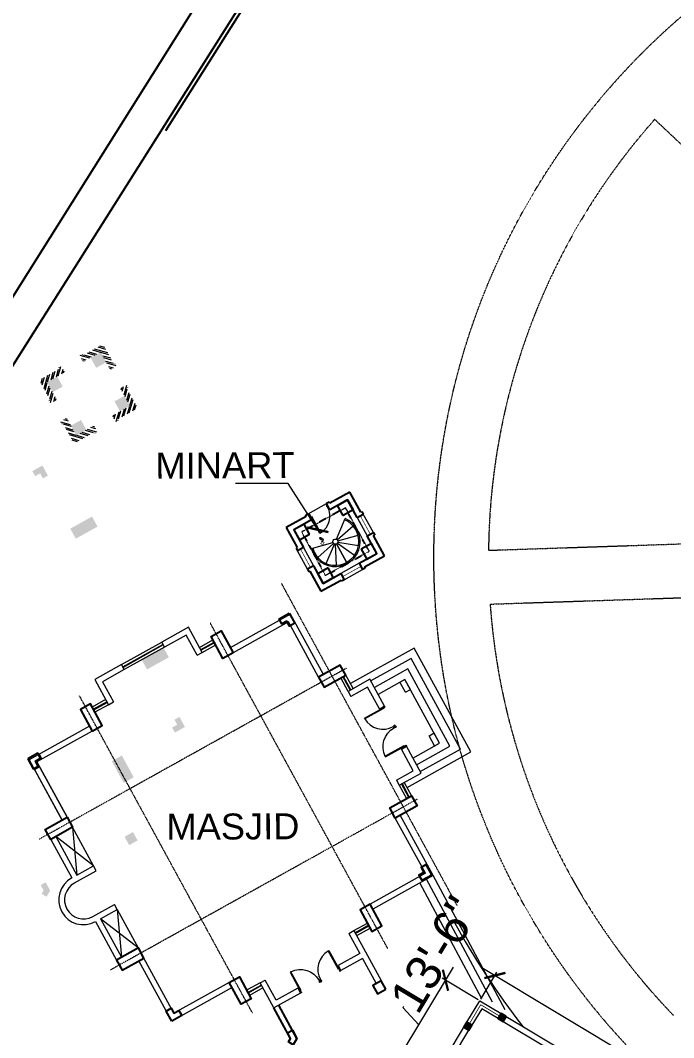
# Model space of a CAD drawing. Header units: inches. Extents: x -110725 to 51121, y 8404 to 44825.
# Drawn here: x 38081 to 39099, y 22609 to 24195 of the extents above; entities that cross this region are included whole.
import ezdxf

# ---------------------------------------------------------------- set-up
doc = ezdxf.new("R2010")
doc.units = ezdxf.units.IN
doc.header["$LTSCALE"] = 0.1
doc.header["$MEASUREMENT"] = 0
doc.linetypes.add('CENTER', pattern=[2, 1.25, -0.25, 0.25, -0.25])
doc.linetypes.add('DASHED', pattern=[0.75, 0.5, -0.25])
doc.layers.get('0').update_dxf_attribs({"color": 1, "lineweight": 0})
doc.layers.get('Defpoints').update_dxf_attribs({"lineweight": 0})
for name, color, linetype in [('boundary', 6, 'Continuous'), ('building', 6, 'Continuous'), ('COL', 6, 'Continuous'), ('COLUMN-1', 40, 'Continuous'), ('GF', 1, 'Continuous'), ('road', 8, 'Continuous')]:
    doc.layers.add(name, color=color, linetype=linetype)
for name, color, linetype, lineweight in [('dim', 252, 'Continuous', 0), ('DOOR', 32, 'Continuous', 0), ('doors', 2, 'Continuous', 18), ('GRID', 8, 'CENTER', 0), ('h', 8, 'Continuous', 0), ('HATCH', 5, 'Continuous', 5), ('stair', 5, 'Continuous', 0), ('TEXT', 3, 'Continuous', 0), ('WALL', 7, 'Continuous', 0), ('WINDOW', 5, 'Continuous', 18), ('WINDOWS', 170, 'Continuous', 5)]:
    doc.layers.add(name, color=color, linetype=linetype, lineweight=lineweight)
doc.styles.add('as', font='arial.ttf')
doc.styles.add('EHSAN', font='arial.ttf', dxfattribs={"height": 54})
doc.styles.add('ROMAND', font='romand.shx')
doc.dimstyles.new('DIM1', dxfattribs={"dimtxt": 54, "dimasz": 6, "dimexe": 6, "dimexo": 3, "dimgap": 1, "dimtad": 0, "dimzin": 0, "dimdsep": 46, "dimlunit": 4, "dimtxsty": 'EHSAN', "dimblk": 'ARCHTICK', "dimcen": 3, "dimdle": 6, "dimclrd": 4, "dimclre": 4, "dimclrt": 6, "dimadec": 0, "dimazin": 0, "dimtfac": 1, "dimtofl": 0, "dimtmove": 1, "dimatfit": 3, "dimldrblk": 'ARCHTICK', "dimfxl": 4, "dimtolj": 1, "dimtzin": 3, "dimlwd": -1, "dimlwe": -1, "dimarcsym": 0})

# ---------------------------------------------------------------- blocks, each defined once
blk = doc.blocks.new('_ArchTick')
at = {"color": 0, "linetype": 'ByBlock', "const_width": 0.15}
blk.add_lwpolyline([(-0.5, -0.5), (0.5, 0.5)], dxfattribs=at)
blk = doc.blocks.new('*D22')
at = {"layer": 'Defpoints', "color": 0, "transparency": 16777216}
for p in [(-44089.9, 4559), (-43166.3, 4059.5), (-43190, 4020)]:
    blk.add_point(p, dxfattribs=at)
at = {"layer": 'dim', "color": 4, "transparency": 16777216}
for p, q in [((-44088.3, 4561.5), (-44063.1, 4603.7)), ((-44086.8, 4610.8), (-43704.7, 4382)), ((-43145.7, 4047.2), (-43527.8, 4276)), ((-43188.4, 4022.5), (-43163.2, 4064.6))]:
    blk.add_line(p, q, dxfattribs=at)
at = {"layer": 'dim', "color": 4, "transparency": 16777216, "xscale": 24, "yscale": 24, "zscale": 24}
for p, rotation in [((-44066.2, 4598.5), 149.079999999965), ((-43166.3, 4059.5), 329.079999999965)]:
    blk.add_blockref('_ArchTick', p, dxfattribs=dict(at, rotation=rotation))
at = {"layer": 'dim', "color": 6, "transparency": 16777216, "insert": (-43616.2, 4329), "char_height": 54, "attachment_point": 5, "rotation": 329.08, "style": 'EHSAN'}
blk.add_mtext('\\A1;87\'-5"', dxfattribs=at)
blk = doc.blocks.new('*D23')
at = {"layer": 'Defpoints', "color": 0, "transparency": 16777216}
for p in [(-44143.3, 4591), (-44089.9, 4559), (-44173.1, 4420)]:
    blk.add_point(p, dxfattribs=at)
at = {"layer": 'dim', "color": 4, "transparency": 16777216}
for p, q in [((-44238.9, 4431.4), (-44131, 4611.6)), ((-44092.5, 4560.5), (-44148.5, 4594.1)), ((-44209.6, 4548.5), (-44208.5, 4550.2)), ((-44184.9, 4521.5), (-44209.6, 4548.5)), ((-44175.7, 4421.5), (-44231.7, 4455.1))]:
    blk.add_line(p, q, dxfattribs=at)
at = {"layer": 'dim', "color": 4, "transparency": 16777216, "xscale": 24, "yscale": 24, "zscale": 24}
for p, rotation in [((-44143.3, 4591), 59.07999999997095), ((-44226.6, 4452), 239.079999999971)]:
    blk.add_blockref('_ArchTick', p, dxfattribs=dict(at, rotation=rotation))
at = {"layer": 'dim', "color": 6, "transparency": 16777216, "insert": (-44160, 4631.3), "char_height": 54, "attachment_point": 5, "rotation": 59.08, "style": 'EHSAN'}
blk.add_mtext('\\A1;13\'-6"', dxfattribs=at)
blk = doc.blocks.new('D1')
for p, q in [((-3, 40.9), (-1.5, 40.9)), ((-3, 1.9), (-3, 40.9)), ((-1.5, 40.9), (-1.5, 1.9)), ((-40.5, 1.9), (-42, 1.9)), ((-42, 1.9), (-42, -1.9)), ((-40.5, 0.4), (-40.5, 1.9)), ((-39.8, 0.4), (-40.5, 0.4)), ((-39.8, -1.9), (-39.8, 0.4)), ((-1.5, 1.9), (-3, 1.9)), ((-2.2, 0.4), (-2.2, -1.9)), ((-1.5, 0.4), (-2.2, 0.4)), ((0, 1.9), (-1.5, 1.9)), ((-1.5, 1.9), (-1.5, 0.4)), ((0, -1.9), (0, 1.9)), ((-42, -1.9), (-39.8, -1.9)), ((-2.2, -1.9), (0, -1.9))]:
    blk.add_line(p, q)
blk.add_arc((-1.5, 1.9), 39, 91.8498, 180)
blk = doc.blocks.new('Ar')
at = {"const_width": 1.5}
blk.add_lwpolyline([(-4.5, 0), (-4.5, 3), (-1.5, 3), (-1.5, 6), (4.5, 0), (-1.5, -6), (-1.5, -2.25), (-4.5, -2.25)], close=True, dxfattribs=at)
blk = doc.blocks.new('D2')
for p, q in [((-3, 34.9), (-1.5, 34.9)), ((-3, 1.9), (-3, 34.9)), ((-1.5, 34.9), (-1.5, 1.9)), ((-34.5, 1.9), (-36, 1.9)), ((-36, 1.9), (-36, -1.9)), ((-34.5, 0.4), (-34.5, 1.9)), ((-33.8, 0.4), (-34.5, 0.4)), ((-33.8, -1.9), (-33.8, 0.4)), ((-1.5, 1.9), (-3, 1.9)), ((-2.2, 0.4), (-2.2, -1.9)), ((-1.5, 0.4), (-2.2, 0.4)), ((0, 1.9), (-1.5, 1.9)), ((-1.5, 1.9), (-1.5, 0.4)), ((0, -1.9), (0, 1.9)), ((-36, -1.9), (-33.8, -1.9)), ((-2.2, -1.9), (0, -1.9))]:
    blk.add_line(p, q)
blk.add_arc((-1.5, 1.9), 33, 92.6053, 180)
blk = doc.blocks.new('OPI')
at = {"layer": 'h'}
for points in [[(-44048.701, 4534.309), (-44056.422, 4538.934), (-44061.046, 4531.213), (-44053.325, 4526.588)], [(-44102.198, 4520.892), (-44109.919, 4525.516), (-44114.543, 4517.795), (-44106.823, 4513.171)]]:
    blk.add_hatch(color=256, dxfattribs=at).paths.add_polyline_path(points)
at = {"layer": 'COLUMN-1'}
for points in [[(-44048.701, 4534.309), (-44056.422, 4538.934), (-44061.046, 4531.213), (-44053.325, 4526.588)], [(-44102.198, 4520.892), (-44109.919, 4525.516), (-44114.543, 4517.795), (-44106.823, 4513.171)]]:
    blk.add_lwpolyline(points, close=True, dxfattribs=at)
at = {"layer": 'WALL'}
for p, q in [((-44061.046, 4531.213), (-44056.422, 4538.934)), ((-44056.422, 4538.934), (-43947.899, 4473.933)), ((-44109.919, 4525.516), (-44102.198, 4520.892)), ((-44061.046, 4531.213), (-43979.547, 4482.398))]:
    blk.add_line(p, q, dxfattribs=at)
at = {"layer": 'WALL', "linetype": 'Continuous'}
for p, q in [((-44173.121, 4419.996), (-44109.919, 4525.516)), ((-44160.776, 4423.093), (-44102.198, 4520.892))]:
    blk.add_line(p, q, dxfattribs=at)
at = {"layer": 'WINDOW', "linetype": 'Continuous'}
for p, q in [((-44109.919, 4525.516), (-44089.879, 4558.974)), ((-44089.879, 4558.974), (-44056.422, 4538.934)), ((-44086.783, 4546.628), (-44102.198, 4520.892)), ((-44061.046, 4531.213), (-44086.783, 4546.628))]:
    blk.add_line(p, q, dxfattribs=at)
at = {"layer": 'WINDOW', "linetype": 'Continuous', "const_width": 1.25}
blk.add_lwpolyline([(-44106.058, 4523.204), (-44088.331, 4552.801), (-44058.734, 4535.073)], dxfattribs=at)
at = {"layer": 'dim'}
for p1, p2, distance, picture, middle in [((-44173.121, 4419.996), (-44089.879, 4558.974), 62.284, '*D23', (-44208.031, 4551.065)), ((-44089.879, 4558.974), (-43189.957, 4019.955), 46.083, '*D22', (-43616.239, 4328.998))]:
    dim = blk.add_aligned_dim(p1=p1, p2=p2, distance=distance, dimstyle='DIM1', override={"dimtxt": 36, "dimasz": 24, "dimdle": 24}, dxfattribs=at)
    dim.commit()
    dim.dimension.update_dxf_attribs({"geometry": picture, "text_midpoint": middle})

msp = doc.modelspace()

# ---------------------------------------------------------------- hatches: boundary and pattern name
at = {"layer": 'HATCH', "extrusion": (0.122617, -0.073411, 0.989735)}
h = msp.add_hatch(dxfattribs=at)
h.set_pattern_fill('ANSI32', color=256, scale=18, angle=59.76343875, style=0)
h.set_pattern_definition([(104.7634387, (-24702.242, -262206.718), (-6.52715682, -1.72009414), []), (104.7634387, (-24700.64, -262203.969), (-6.52715682, -1.72009414), [])])
h.paths.add_polyline_path([(39921.83027, -20809.99595), (39922.83742, -20808.26805), (39918.94963, -20806.00198), (39913.41034, -20815.50547), (39940.62488, -20831.36796), (39924.76238, -20858.5825), (39934.26587, -20864.12179), (39936.53194, -20860.234), (39934.80404, -20859.22685), (39952.93261, -20828.12452)])
for points in [[(39916.00943, -20837.85485), (39925.07372, -20822.30368), (39940.62488, -20831.36796), (39931.5606, -20846.91913)], [(39864.17221, -20807.64056), (39873.2365, -20792.0894), (39857.68533, -20783.02511), (39848.62105, -20798.57628)], [(39885.79515, -20889.69206), (39876.73087, -20905.24323), (39892.28203, -20914.30751), (39901.34632, -20898.75635)], [(39833.95793, -20859.47778), (39824.89365, -20875.02895), (39809.34248, -20865.96466), (39818.40677, -20850.4135)]]:
    msp.add_hatch(color=256, dxfattribs=at).paths.add_polyline_path(points)
h = msp.add_hatch(dxfattribs=at)
h.set_pattern_fill('ANSI32', color=256, scale=18, angle=59.76343875, style=0)
h.set_pattern_definition([(14.7634387, (-138310.8856, -195987.82), (1.72009414, -6.52715682), []), (14.7634387, (-138309.283, -195985.071), (1.72009414, -6.52715682), [])])
h.paths.add_polyline_path([(39885.54422, -20788.84596), (39886.55136, -20787.11805), (39890.43916, -20789.38412), (39884.89987, -20798.88761), (39857.68533, -20783.02511), (39841.82283, -20810.23965), (39832.31934, -20804.70037), (39834.58541, -20800.81258), (39836.31332, -20801.81972), (39854.44189, -20770.71739)])
h = msp.add_hatch(dxfattribs=at)
h.set_pattern_fill('ANSI32', color=256, scale=18, angle=59.76343875, style=0)
h.set_pattern_definition([(194.7634387, (218060.853, 154290.4875), (-1.72009414, 6.52715682), []), (194.7634387, (218059.2506, 154287.7385), (-1.72009414, 6.52715682), [])])
h.paths.add_polyline_path([(39864.42314, -20908.48667), (39863.416, -20910.21458), (39859.52821, -20907.94851), (39865.06749, -20898.44502), (39892.28203, -20914.30751), (39908.14453, -20887.09297), (39917.64802, -20892.63226), (39915.38195, -20896.52005), (39913.65404, -20895.51291), (39895.52547, -20926.61524)])
h = msp.add_hatch(dxfattribs=at)
h.set_pattern_fill('ANSI32', color=256, scale=18, angle=59.76343875, style=0)
h.set_pattern_definition([(284.7634387, (104452.2096, 220509.3854), (6.52715682, 1.72009414), []), (284.7634387, (104450.607, 220506.636), (6.52715682, 1.72009414), [])])
h.paths.add_polyline_path([(39828.13709, -20887.33667), (39827.12995, -20889.06458), (39831.01774, -20891.33065), (39836.55702, -20881.82716), (39809.34248, -20865.96466), (39825.20498, -20838.75012), (39815.70149, -20833.21084), (39813.43542, -20837.09863), (39815.16333, -20838.10577), (39797.03476, -20869.2081)])
at = {"layer": 'HATCH', "ltscale": 3, "extrusion": (0.122617, -0.073411, 0.989735)}
h = msp.add_hatch(color=256, dxfattribs=at)
h.dxf.hatch_style = 1
h.paths.add_polyline_path([(39742.17611, -20844.17755), (39733.11184, -20859.72868), (39725.33629, -20855.19656), (39729.86843, -20847.42097), (39722.09285, -20842.88883), (39726.62498, -20835.11328)])
h = msp.add_hatch(color=256, dxfattribs=at)
h.dxf.hatch_style = 1
h.paths.add_polyline_path([(39628.78626, -20788.50336), (39644.33737, -20797.56761), (39663.97657, -20763.87355), (39648.42547, -20754.8093)])
h = msp.add_hatch(color=256, dxfattribs=at)
h.dxf.hatch_style = 1
h.paths.add_polyline_path([(39704.64488, -20968.14235), (39713.70913, -20952.59125), (39680.01507, -20932.95204), (39670.95082, -20948.50314)])
h = msp.add_hatch(color=256, dxfattribs=at)
h.dxf.hatch_style = 1
h.paths.add_polyline_path([(39426.62192, -20670.66814), (39442.17302, -20679.73238), (39461.81223, -20646.03833), (39446.26112, -20636.97408)])
h = msp.add_hatch(color=256, dxfattribs=at)
h.dxf.hatch_style = 1
h.paths.add_polyline_path([(39337.84742, -20608.5071), (39328.78316, -20624.05823), (39336.55871, -20628.59035), (39341.09085, -20620.81477), (39348.86643, -20625.34691), (39353.39856, -20617.57136)])
h = msp.add_hatch(color=256, dxfattribs=at)
h.dxf.hatch_style = 1
h.paths.add_polyline_path([(39586.80965, -21170.30669), (39595.8739, -21154.75559), (39562.17985, -21135.11638), (39553.1156, -21150.66749)])
h = msp.add_hatch(color=256, dxfattribs=at)
h.dxf.hatch_style = 1
h.paths.add_polyline_path([(39282.17324, -20721.89694), (39291.23749, -20706.34584), (39257.54343, -20686.70664), (39248.47918, -20702.25774)])
h = msp.add_hatch(color=256, dxfattribs=at)
h.dxf.hatch_style = 1
h.paths.add_polyline_path([(39506.50515, -21248.5071), (39515.56942, -21232.95597), (39507.79387, -21228.42384), (39503.26173, -21236.19943), (39495.48614, -21231.66729), (39490.95402, -21239.44284)])
h = msp.add_hatch(color=256, dxfattribs=at)
h.dxf.hatch_style = 1
h.paths.add_polyline_path([(39402.18006, -21177.28094), (39417.73116, -21186.34519), (39398.09196, -21220.03925), (39382.54086, -21210.975)])
h = msp.add_hatch(color=256, dxfattribs=at)
h.dxf.hatch_style = 1
h.paths.add_polyline_path([(39164.33801, -20924.06129), (39173.40226, -20908.51018), (39139.7082, -20888.87098), (39130.64396, -20904.42208)])
h = msp.add_hatch(color=256, dxfattribs=at)
h.dxf.hatch_style = 1
h.paths.add_polyline_path([(39200.01572, -21059.44572), (39215.56682, -21068.50997), (39195.92762, -21102.20402), (39180.37651, -21093.13978)])
h = msp.add_hatch(color=256, dxfattribs=at)
h.dxf.hatch_style = 1
h.paths.add_polyline_path([(39316.64847, -21276.36407), (39324.20204, -21263.40476), (39311.24274, -21255.85119), (39303.68917, -21268.8105)])
h = msp.add_hatch(color=256, dxfattribs=at)
h.dxf.hatch_style = 1
h.paths.add_polyline_path([(39102.17697, -21012.83578), (39111.24124, -20997.28465), (39119.01679, -21001.81677), (39114.48465, -21009.59236), (39122.26023, -21014.1245), (39117.72811, -21021.90005)])
h = msp.add_hatch(color=256, dxfattribs=at)
h.dxf.hatch_style = 1
h.paths.add_polyline_path([(39168.36465, -21198.84964), (39168.37903, -21189.84965), (39174.37901, -21189.85923), (39179.32353, -21181.37604), (39187.09913, -21185.90819), (39179.54556, -21198.86587)])

# ---------------------------------------------------------------- linework, layer by layer
at = {"extrusion": (0.122617, -0.073411, 0.989735), "elevation": 3157.22221}
msp.add_lwpolyline([(39647.47416, -21125.8017), (39688.94377, -21149.97302), (39746.3509, -21051.48231), (39704.88129, -21027.31098)], dxfattribs=at)
at = {"layer": 'boundary', "extrusion": (-2.86999e-05, 1.83558e-05, 1), "elevation": 0.43001}
msp.add_lwpolyline([(38603.56261, 24258.37933), (38425.02593, 24209.53485), (38307.21697, 24023.06768)], dxfattribs=at)
at = {"layer": 'boundary', "linetype": 'CENTER', "elevation": -26.09038}
msp.add_lwpolyline([(43928.61977, 20478.20914), (42639.62261, 20479.40266), (42645.33967, 20285.19908), (41625.12841, 20285.46756), (41501.59502, 20409.49329), (41184.75623, 20408.8178), (41184.75623, 20408.8178), (41059.15298, 20284.255), (39598.08215, 20298.8718), (39568.21321, 20406.68863), (39252.264, 20404.02947), (39252.264, 20404.02947), (39125.89417, 20283.33), (36318.88594, 20306.54046), (36260.67884, 20691.55207), (36256.32114, 20787.09078), (38421.12416, 24214.83069)], dxfattribs=at)
at = {"layer": 'building', "linetype": 'Continuous', "elevation": 1.07221}
msp.add_lwpolyline([(36256.32114, 20787.09078), (38421.12416, 24214.83069), (38608.38637, 24266.09692), (38729.46594, 24450.76329), (38692.71091, 24650.22286), (39710.56934, 26306.46684), (40018.84892, 26390.86365), (42986.98218, 24608.79412), (43023.17783, 24483.42297), (42986.87764, 24420.82334), (43301.37527, 24234.54273), (43531.66734, 24283.46768), (46076.03119, 22826.982)], dxfattribs=at)
at = {"layer": 'COL', "extrusion": (0.122617, -0.073411, 0.989735), "elevation": 3138.86221}
for points in [[(39916.00943, -20837.85485), (39925.07372, -20822.30368), (39940.62488, -20831.36796), (39931.5606, -20846.91913)], [(39864.17221, -20807.64056), (39873.2365, -20792.0894), (39857.68533, -20783.02511), (39848.62105, -20798.57628)], [(39885.79515, -20889.69206), (39876.73087, -20905.24323), (39892.28203, -20914.30751), (39901.34632, -20898.75635)], [(39833.95793, -20859.47778), (39824.89365, -20875.02895), (39809.34248, -20865.96466), (39818.40677, -20850.4135)]]:
    msp.add_lwpolyline(points, close=True, dxfattribs=at)
at = {"layer": 'COL', "ltscale": 3, "extrusion": (0.122617, -0.073411, 0.989735)}
for points, elevation in [([(39742.17611, -20844.17755), (39733.11184, -20859.72868), (39725.33629, -20855.19656), (39729.86843, -20847.42097), (39722.09285, -20842.88883), (39726.62498, -20835.11328)], 3138.86221), ([(39644.33737, -20797.56761), (39628.78626, -20788.50336), (39648.42547, -20754.8093), (39663.97657, -20763.87355)], 3157.22221), ([(39680.01507, -20932.95204), (39670.95082, -20948.50314), (39704.64488, -20968.14235), (39713.70913, -20952.59125)], 3157.22221), ([(39426.62192, -20670.66814), (39442.17302, -20679.73238), (39461.81223, -20646.03833), (39446.26112, -20636.97408)], 3157.22221), ([(39337.84742, -20608.5071), (39328.78316, -20624.05823), (39336.55871, -20628.59035), (39341.09085, -20620.81477), (39348.86643, -20625.34691), (39353.39856, -20617.57136)], 3138.86221), ([(39553.1156, -21150.66749), (39562.17985, -21135.11638), (39595.8739, -21154.75559), (39586.80965, -21170.30669)], 3157.22221), ([(39291.23749, -20706.34584), (39282.17324, -20721.89694), (39248.47918, -20702.25774), (39257.54343, -20686.70664)], 3157.22221), ([(39506.50566, -21248.50623), (39515.56993, -21232.9551), (39507.79438, -21228.42297), (39503.26223, -21236.19856), (39495.48665, -21231.66641), (39490.95453, -21239.44197)], 3138.86221), ([(39417.73116, -21186.34519), (39402.18006, -21177.28094), (39382.54086, -21210.975), (39398.09196, -21220.03925)], 3157.22221), ([(39164.33801, -20924.06129), (39173.40226, -20908.51018), (39139.7082, -20888.87098), (39130.64396, -20904.42208)], 3157.22221), ([(39200.01572, -21059.44572), (39215.56682, -21068.50997), (39195.92762, -21102.20402), (39180.37651, -21093.13978)], 3157.22221), ([(39316.64847, -21276.36407), (39324.20204, -21263.40476), (39311.24274, -21255.85119), (39303.68917, -21268.8105)], 3157.1711), ([(39102.17697, -21012.83578), (39111.24124, -20997.28465), (39119.01679, -21001.81677), (39114.48465, -21009.59236), (39122.26023, -21014.1245), (39117.72811, -21021.90005)], 3157.22221)]:
    msp.add_lwpolyline(points, close=True, dxfattribs=dict(at, elevation=elevation))
at = {"layer": 'COL', "ltscale": 3, "extrusion": (0.122617, -0.073411, 0.989735), "elevation": 3157.15504}
msp.add_lwpolyline([(39168.09949, -21196.27868), (39168.11386, -21187.27869), (39174.11384, -21187.28828), (39179.05836, -21178.80509), (39186.83396, -21183.33724), (39179.2804, -21196.29492), (39168.09949, -21196.27868)], dxfattribs=at)
at = {"layer": 'GF', "extrusion": (0.122617, -0.073411, 0.989735)}
for p, q in [((38594.48719, 23459.51193, 130.03635), (38563.11632, 23442.04321, 132.62716)), ((38611.58641, 23428.14539, 125.59143), (38594.48719, 23459.51193, 130.03635)), ((38562.16636, 23443.78579, 132.8741), (38558.245, 23441.60221, 133.19795)), ((38563.46976, 23432.01799, 131.83978), (38558.245, 23441.60221, 133.19795)), ((38563.11632, 23442.04321, 132.62716), (38562.16636, 23443.78579, 132.8741)), ((38590.91928, 23447.30311, 129.57282), (38563.46976, 23432.01799, 131.83978)), ((38605.88109, 23419.8574, 125.68352), (38590.91928, 23447.30311, 129.57282)), ((38526.51697, 23421.66304, 135.64977), (38495.1461, 23404.19432, 138.24057)), ((38529.48837, 23425.58921, 135.57285), (38525.56701, 23423.40562, 135.89671)), ((38526.51697, 23421.66304, 135.64977), (38525.56701, 23423.40562, 135.89671)), ((38534.71313, 23416.00499, 134.21468), (38529.48837, 23425.58921, 135.57285)), ((38605.88109, 23419.8574, 125.68352), (38615.46663, 23425.19506, 124.89188)), ((38611.58641, 23428.14539, 125.59143), (38613.32923, 23429.11588, 125.4475)), ((38613.32923, 23429.11588, 125.4475), (38615.46663, 23425.19506, 124.89188)), ((38534.71313, 23416.00499, 134.21468), (38507.26362, 23400.71987, 136.48164)), ((38495.1461, 23404.19432, 138.24057), (38512.24531, 23372.82779, 133.79565)), ((38507.26362, 23400.71987, 136.48164), (38522.22543, 23373.27415, 132.59233)), ((38621.55537, 23391.10474, 121.60901), (38631.14091, 23396.4424, 120.81737)), ((38636.51718, 23363.65902, 117.7197), (38621.55537, 23391.10474, 121.60901)), ((38631.14091, 23396.4424, 120.81737), (38633.27831, 23392.52158, 120.26176)), ((38631.53549, 23391.5511, 120.40569), (38633.27831, 23392.52158, 120.26176)), ((38648.6347, 23360.18456, 115.96077), (38631.53549, 23391.5511, 120.40569)), ((38512.24531, 23372.82779, 133.79565), (38510.50248, 23371.8573, 133.93958)), ((38510.50248, 23371.8573, 133.93958), (38512.63989, 23367.93648, 133.38397)), ((38522.22543, 23373.27415, 132.59233), (38512.63989, 23367.93648, 133.38397)), ((38609.06767, 23348.37389, 119.98665), (38636.51718, 23363.65902, 117.7197)), ((38617.26383, 23342.71585, 118.55157), (38648.6347, 23360.18456, 115.96077)), ((38537.89971, 23344.52149, 128.51782), (38528.31416, 23339.18383, 129.30945)), ((38537.89971, 23344.52149, 128.51782), (38552.86152, 23317.07577, 124.62851)), ((38609.06767, 23348.37389, 119.98665), (38614.29243, 23338.78967, 118.62848)), ((38617.26383, 23342.71585, 118.55157), (38618.21378, 23340.97326, 118.30463)), ((38528.31416, 23339.18383, 129.30945), (38530.45157, 23335.26301, 128.75384)), ((38532.19439, 23336.23349, 128.60991), (38530.45157, 23335.26301, 128.75384)), ((38532.19439, 23336.23349, 128.60991), (38549.29361, 23304.86696, 124.16498)), ((38552.86152, 23317.07577, 124.62851), (38580.31103, 23332.3609, 122.36156)), ((38580.31103, 23332.3609, 122.36156), (38585.53579, 23322.77668, 121.00339)), ((38618.21378, 23340.97326, 118.30463), (38614.29243, 23338.78967, 118.62848)), ((38549.29361, 23304.86696, 124.16498), (38580.66448, 23322.33568, 121.57418)), ((38580.66448, 23322.33568, 121.57418), (38581.61443, 23320.59309, 121.32724)), ((38585.53579, 23322.77668, 121.00339), (38581.61443, 23320.59309, 121.32724)), ((38501.67248, 22607.34976, 96.87878), (38475.78913, 22654.82977, 103.60713)), ((38511.97602, 22607.20276, 95.59139), (38483.63182, 22659.19694, 102.95943))]:
    msp.add_line(p, q, dxfattribs=at)
at = {"layer": 'GF', "linetype": 'DASHED', "extrusion": (0.122617, -0.073411, 0.989735)}
for p, q in [((38583.78345, 23422.88549, 128.64577), (38579.50864, 23430.72712, 129.757)), ((38591.62617, 23427.25267, 127.99806), (38583.78345, 23422.88549, 128.64577)), ((38523.65594, 23389.40378, 133.61148), (38531.49866, 23393.77096, 132.96377)), ((38531.49866, 23393.77096, 132.96377), (38527.22386, 23401.61259, 134.07501)), ((38620.12485, 23374.97511, 120.58986), (38612.28214, 23370.60793, 121.23756)), ((38612.28214, 23370.60793, 121.23756), (38616.55694, 23362.76629, 120.12633)), ((38552.15463, 23337.12622, 126.20327), (38559.99735, 23341.4934, 125.55557)), ((38559.99735, 23341.4934, 125.55557), (38564.27215, 23333.65176, 124.44434))]:
    msp.add_line(p, q, dxfattribs=at)
at = {"layer": 'GF', "linetype": 'DASHED', "extrusion": (0.122617, -0.073411, 0.989735), "elevation": 3138.86221}
for points in [[(39920.54157, -20830.07926), (39868.70435, -20799.86498)], [(39893.57073, -20894.22421), (39923.78501, -20842.38699)], [(39856.39663, -20803.10842), (39826.18235, -20854.94564)], [(39829.42579, -20867.25337), (39881.26301, -20897.46765)]]:
    msp.add_lwpolyline(points, dxfattribs=at)
at = {"layer": 'GRID', "extrusion": (0.122617, -0.073411, 0.989735)}
for p, q in [((38761.89328, 22814.51352, 80.00614), (38487.89087, 23317.13937, 151.23277)), ((38653.47114, 22747.7245, 88.48454), (38376.78614, 23255.27124, 160.40851)), ((38588.83961, 23184.58589, 128.89459), (38110.11424, 22918.00999, 168.43076)), ((38442.40954, 22647.29735, 107.18379), (38172.87629, 23141.72503, 177.24867)), ((38699.98405, 22980.70423, 100.00271), (38221.25868, 22714.12833, 139.53888))]:
    msp.add_line(p, q, dxfattribs=at)
at = {"layer": 'HATCH', "linetype": 'DASHED'}
for points, elevation in [([(39069.85694, 24040.89013), (39355.07364, 23772.0369)], 26.32865), ([(38810.71614, 23368.69727), (39202.77176, 23381.80245)], 27.51999), ([(38813.26154, 23284.74585), (39205.15661, 23297.84566)], 27.51999)]:
    msp.add_lwpolyline(points, dxfattribs=dict(at, elevation=elevation))
msp.add_circle((39840.11864, 23357.89444, 27.16259), 1114.64012, dxfattribs=at)
for start, end in [(138.43640235, 179.39874452), (184.07460554, 223.98508186)]:
    msp.add_arc((39840.11864, 23357.89444, 27.16259), 1029.45919, start, end, dxfattribs=at)
at = {"layer": 'road', "linetype": 'Continuous', "elevation": 3.21662}
msp.add_lwpolyline([(39796.35974, 26513.70008), (36182.16887, 20762.23016)], dxfattribs=at)
at = {"layer": 'stair', "extrusion": (0.122617, -0.073411, 0.989735)}
for p, q in [((38573.43102, 23385.87992, 127.18353), (38586.91141, 23418.17161, 127.90861)), ((38574.86589, 23384.85727, 126.92992), (38599.41368, 23406.86685, 125.52122)), ((38575.71143, 23383.30622, 126.71012), (38607.23493, 23392.51967, 123.48809)), ((38534.63535, 23371.30083, 130.90852), (38568.06937, 23381.07266, 127.49122)), ((38544.36712, 23357.51203, 128.68012), (38568.91491, 23379.52161, 127.27142)), ((38557.63969, 23348.05251, 126.33416), (38570.34978, 23378.49896, 127.0178)), ((38573.73479, 23345.35423, 124.14002), (38572.08979, 23378.20726, 126.7806)), ((38573.79031, 23378.70427, 126.60679), (38589.46459, 23349.95161, 122.53228)), ((38589.46459, 23349.95161, 122.53228), (38573.79031, 23378.70427, 126.60679)), ((38575.11453, 23379.89157, 126.5308), (38601.7136, 23360.93409, 121.82936)), ((38575.80017, 23381.53398, 126.56768), (38608.05576, 23376.12646, 122.17048)), ((38816.79068, 22664.00772, 42.57934), (38713.94186, 22855.59061, 88.99355)), ((38836.89041, 22651.86843, 37.36409), (38724.39882, 22861.41352, 88.12995)), ((38800.48425, 22669.08099, 46.08273), (38703.4849, 22849.7677, 89.85716))]:
    msp.add_line(p, q, dxfattribs=at)
at = {"layer": 'stair', "extrusion": (0.122617, -0.073411, 0.989735), "elevation": 3157.22221}
for points in [[(39603.42709, -21141.79695), (39701.91753, -21199.20392), (39795.5818, -21038.50855), (39697.09136, -20981.10157)], [(39635.38845, -21146.53658), (39697.59294, -21182.79362), (39779.1715, -21042.83313), (39716.96701, -21006.57609)], [(39641.4313, -21136.16914), (39693.26836, -21166.38332), (39762.7612, -21047.15772), (39710.92415, -21016.94354)]]:
    msp.add_lwpolyline(points, dxfattribs=at)
at = {"layer": 'stair', "extrusion": (0.122617, -0.073411, 0.989735)}
msp.add_circle((39874.98368, -20848.66631, 3138.86221), 4, dxfattribs=at)
for radius in [39, 37]:
    msp.add_arc((39874.98368, -20848.66631, 3138.86221), radius, 136.90629589, 8.33486732, dxfattribs=at)
at = {"layer": 'TEXT'}
msp.add_arc((39843.65156, 23384.32603, 27.16259), 1238.86769, 208.62318592, 217.7559153, dxfattribs=at)
at = {"layer": 'WALL', "ltscale": 3, "extrusion": (0.122617, -0.073411, 0.989735)}
for p, q in [((38305.34704, 23217.53503, 166.46003), (38301.07225, 23225.37664, 167.57126)), ((38242.60555, 23182.59774, 171.64162), (38238.33076, 23190.43934, 172.75285)), ((38672.45034, 23162.99735, 116.9349), (38680.29302, 23167.36452, 116.2872)), ((38680.99991, 23147.31415, 114.71245), (38672.45034, 23162.99735, 116.9349)), ((38680.99991, 23147.31415, 114.71245), (38688.8426, 23151.68131, 114.06475)), ((38640.59712, 23121.40884, 117.79644), (38648.43981, 23125.77601, 117.14874)), ((38718.04827, 23079.3532, 105.08176), (38725.89096, 23083.72036, 104.43406)), ((38726.59785, 23063.66999, 102.85931), (38718.04827, 23079.3532, 105.08176)), ((38674.79541, 23058.67602, 108.90663), (38682.6381, 23063.04319, 108.25894)), ((38165.04309, 22849.78423, 156.56525), (38199.02807, 22868.7086, 153.75855)), ((38168.61099, 22861.99299, 157.02877), (38194.75328, 22876.5502, 154.86978)), ((38199.02807, 22868.7086, 153.75855), (38194.75328, 22876.5502, 154.86978)), ((38193.54167, 22797.50688, 149.15707), (38227.52664, 22816.43125, 146.35038)), ((38205.65914, 22794.03244, 147.39815), (38231.80143, 22808.58964, 145.23915)), ((38231.80143, 22808.58964, 145.23915), (38227.52664, 22816.43125, 146.35038)), ((38592.96932, 22771.191, 97.72059), (38610.06848, 22739.82457, 93.27568)), ((38600.81201, 22775.55817, 97.07289), (38643.40548, 22697.42534, 86.00076)), ((38610.06848, 22739.82457, 93.27568), (38576.0835, 22720.9002, 96.08238)), ((38614.34326, 22731.98297, 92.16445), (38580.35829, 22713.0586, 94.97115)), ((38614.34326, 22731.98297, 92.16445), (38635.5628, 22693.05818, 86.64846)), ((38576.0835, 22720.9002, 96.08238), (38580.35829, 22713.0586, 94.97115)), ((38513.34201, 22685.96291, 101.26396), (38517.61679, 22678.1213, 100.15274))]:
    msp.add_line(p, q, dxfattribs=at)
at = {"layer": 'WALL', "ltscale": 3, "extrusion": (0.122617, -0.073411, 0.989735), "elevation": 3157.22221}
for points in [[(39687.79062, -20937.48417), (39742.17611, -20844.17755), (39648.86949, -20789.79206)], [(39620.13711, -20755.68291), (39642.79774, -20716.80513), (39601.32813, -20692.63381)], [(39729.86843, -20847.42097), (39644.33737, -20797.56761)], [(39680.01507, -20932.95204), (39729.86843, -20847.42097)], [(39612.36156, -20751.15079), (39630.49007, -20720.04856), (39596.79601, -20700.40936)], [(39612.36156, -20751.15079), (39620.13711, -20755.68291)], [(39539.12372, -20656.37681), (39497.65411, -20632.20549), (39474.99348, -20671.08326)], [(39534.5916, -20664.15237), (39500.89754, -20644.51316), (39482.76903, -20675.61539)], [(39694.30639, -21045.45384), (39718.47772, -21003.98423), (39684.78366, -20984.34503)], [(39737.28666, -21067.03341), (39746.3509, -21051.48231)], [(39686.53084, -21040.92172), (39706.17005, -21007.22766), (39680.25154, -20992.12058)], [(39684.78366, -20984.34503), (39680.25154, -20992.12058)], [(39474.99348, -20671.08326), (39482.76903, -20675.61539)], [(39431.15404, -20662.89258), (39337.84742, -20608.5071), (39283.46193, -20701.81372)], [(39426.62192, -20670.66814), (39341.09085, -20620.81477)], [(39681.16822, -21145.4409), (39688.94377, -21149.97302), (39698.00802, -21134.42192)], [(39604.71614, -21121.71311), (39630.63464, -21136.82019), (39650.27385, -21103.12613)], [(39600.18402, -21129.48866), (39633.87807, -21149.12786), (39658.0494, -21107.65826)], [(39283.46193, -20701.81372), (39337.32002, -20609.41194)], [(39353.39856, -20617.57136), (39348.86643, -20625.34691)], [(39336.55871, -20628.59035), (39328.78316, -20624.05823)], [(39291.23749, -20706.34584), (39341.09085, -20620.81477)], [(39341.09085, -20620.81477), (39291.23749, -20706.34584)], [(39336.55871, -20628.59035), (39341.09085, -20620.81477)], [(39341.09085, -20620.81477), (39336.55871, -20628.59035)], [(39604.71614, -21121.71311), (39600.18402, -21129.48866)], [(39503.26223, -21236.19856), (39553.1156, -21150.66749)], [(39506.50566, -21248.50623), (39560.89115, -21155.19961)], [(39248.47918, -20702.25774), (39213.7329, -20761.8703)], [(39256.25473, -20706.78986), (39221.50845, -20766.40243)], [(39503.26223, -21236.19856), (39417.73116, -21186.34519)], [(39506.50566, -21248.50623), (39413.19904, -21194.12074)], [(39174.45449, -20829.25842), (39139.7082, -20888.87098)], [(39182.23004, -20833.79054), (39147.48376, -20893.4031)], [(39361.58405, -21181.39794), (39369.35961, -21185.93006)], [(39195.48359, -21067.22127), (39102.17697, -21012.83578), (39156.56246, -20919.52916)], [(39114.48465, -21009.59236), (39164.33801, -20924.06129)], [(39200.01572, -21059.44572), (39114.48465, -21009.59236)], [(39224.21597, -21101.33042), (39231.99153, -21105.86254)], [(39243.02495, -21164.37952), (39201.55534, -21140.20819), (39224.21597, -21101.33042)], [(39247.55707, -21156.60397), (39213.86302, -21136.96477), (39231.99153, -21105.86254)]]:
    msp.add_lwpolyline(points, dxfattribs=at)
at = {"layer": 'WALL', "ltscale": 3, "extrusion": (0.122617, -0.073411, 0.989735)}
for radius in [38.99984, 29.99988]:
    msp.add_arc((39194.09369, -20795.56436, 3157.22221), radius, 59.76343875, 239.76343875, dxfattribs=at)
at = {"layer": 'WINDOW', "ltscale": 3, "extrusion": (0.122617, -0.073411, 0.989735)}
for p, q in [((38238.33076, 23190.43934, 172.75285), (38301.07225, 23225.37664, 167.57126)), ((38240.23067, 23186.95418, 172.25897), (38302.97216, 23221.89148, 167.07738)), ((38303.44714, 23221.02019, 166.95391), (38240.70564, 23186.0829, 172.1355)), ((38305.34704, 23217.53503, 166.46003), (38242.60555, 23182.59774, 171.64162)), ((38361.89898, 23213.81658, 159.17808), (38382.81281, 23225.46234, 157.45088)), ((38383.28778, 23224.59106, 157.32741), (38362.37395, 23212.94529, 159.05461)), ((38583.74218, 23171.52542, 128.55738), (38595.14161, 23150.61448, 125.59411)), ((38596.01302, 23151.09972, 125.52215), (38584.61359, 23172.01066, 128.48542)), ((38215.50216, 23132.29622, 171.26845), (38194.58833, 23120.65046, 172.99565)), ((38195.0633, 23119.77917, 172.87218), (38215.97714, 23131.42493, 171.14498)), ((38686.33705, 22983.32696, 101.88795), (38674.93762, 23004.2379, 104.85122)), ((38675.80903, 23004.72314, 104.77926), (38687.20846, 22983.8122, 101.81599)), ((38194.75328, 22876.5502, 154.86978), (38161.97992, 22936.66915, 163.38918)), ((38161.97992, 22936.66915, 163.38918), (38168.61099, 22861.99299, 157.02877)), ((38194.75328, 22876.5502, 154.86978), (38135.83763, 22922.11195, 165.54817)), ((38231.80143, 22808.58964, 145.23915), (38264.57479, 22748.47069, 136.71975)), ((38231.80143, 22808.58964, 145.23915), (38238.4325, 22733.91348, 138.87875)), ((38264.57479, 22748.47069, 136.71975), (38205.65914, 22794.03244, 147.39815)), ((38623.62574, 22783.71877, 94.85181), (38602.71191, 22772.07301, 96.57901)), ((38603.18689, 22771.20172, 96.45554), (38624.10072, 22782.84748, 94.72835)), ((38435.40126, 22678.90689, 110.39658), (38456.31509, 22690.55265, 108.66939)), ((38456.79007, 22689.68136, 108.54592), (38435.87624, 22678.0356, 110.27311))]:
    msp.add_line(p, q, dxfattribs=at)
at = {"layer": 'WINDOW', "ltscale": 3, "extrusion": (0.122617, -0.073411, 0.989735), "elevation": 3157.22221}
for points in [[(39624.66923, -20747.90736), (39645.40404, -20759.99303)], [(39620.13711, -20755.68291), (39640.87191, -20767.76858)], [(39684.78366, -20984.34503), (39696.86933, -20963.61022)], [(39692.55922, -20988.87715), (39704.64488, -20968.14235)], [(39479.5256, -20663.30771), (39458.7908, -20651.22205)], [(39474.99348, -20671.08326), (39454.25867, -20658.9976)], [(39600.18402, -21129.48866), (39588.09835, -21150.22346)], [(39607.95957, -21134.02078), (39595.8739, -21154.75559)], [(39369.35961, -21185.93006), (39390.09441, -21198.01573)], [(39364.82748, -21193.70562), (39385.56229, -21205.79128)], [(39224.21597, -21101.33042), (39203.48117, -21089.24475)], [(39219.68385, -21109.10597), (39198.94905, -21097.0203)]]:
    msp.add_lwpolyline(points, dxfattribs=at)
at = {"layer": 'WINDOWS', "extrusion": (0.122617, -0.073411, 0.989735)}
for p, q in [((38529.48837, 23425.58921, 135.57285), (38558.245, 23441.60221, 133.19795)), ((38631.14091, 23396.4424, 120.81737), (38615.46663, 23425.19506, 124.89188)), ((38605.88109, 23419.8574, 125.68352), (38621.55537, 23391.10474, 121.60901)), ((38528.31416, 23339.18383, 129.30945), (38512.63989, 23367.93648, 133.38397)), ((38522.22543, 23373.27415, 132.59233), (38537.89971, 23344.52149, 128.51782)), ((38609.06767, 23348.37389, 119.98665), (38580.31103, 23332.3609, 122.36156)), ((38585.53579, 23322.77668, 121.00339), (38614.29243, 23338.78967, 118.62848))]:
    msp.add_line(p, q, dxfattribs=at)
at = {"layer": 'WINDOWS', "linetype": 'DASHED', "extrusion": (0.122617, -0.073411, 0.989735)}
for p, q in [((38579.50864, 23430.72712, 129.757), (38587.35136, 23435.0943, 129.1093)), ((38591.62617, 23427.25267, 127.99806), (38587.35136, 23435.0943, 129.1093)), ((38587.35136, 23435.0943, 129.1093), (38591.62617, 23427.25267, 127.99806)), ((38527.22386, 23401.61259, 134.07501), (38519.38114, 23397.24541, 134.72271)), ((38523.65594, 23389.40378, 133.61148), (38519.38114, 23397.24541, 134.72271)), ((38519.38114, 23397.24541, 134.72271), (38523.65594, 23389.40378, 133.61148)), ((38620.12485, 23374.97511, 120.58986), (38624.39966, 23367.13347, 119.47863)), ((38624.39966, 23367.13347, 119.47863), (38620.12485, 23374.97511, 120.58986)), ((38616.55694, 23362.76629, 120.12633), (38624.39966, 23367.13347, 119.47863)), ((38552.15463, 23337.12622, 126.20327), (38556.42943, 23329.28458, 125.09204)), ((38556.42943, 23329.28458, 125.09204), (38552.15463, 23337.12622, 126.20327)), ((38564.27215, 23333.65176, 124.44434), (38556.42943, 23329.28458, 125.09204))]:
    msp.add_line(p, q, dxfattribs=at)
at = {"layer": 'WINDOWS', "extrusion": (0.122617, -0.073411, 0.989735), "const_width": 1, "elevation": 3138.86221}
for points in [[(39912.89627, -20889.86262), (39929.51413, -20861.35215)], [(39820.45323, -20835.98048), (39837.07109, -20807.47001)], [(39833.78738, -20886.57891), (39862.29785, -20903.19676)]]:
    msp.add_lwpolyline(points, dxfattribs=at)

# ---------------------------------------------------------------- block references
at = {"layer": 'dim', "linetype": 'Continuous'}
msp.add_blockref('OPI', (82886.8953, 18107.01765, 27.16259), dxfattribs=at)
at = {"layer": 'DOOR', "extrusion": (0.122617, -0.073411, 0.989735), "xscale": 0.916666666666668, "yscale": 0.916666666666668, "zscale": 0.916666666666668, "rotation": 149.7634387454636}
msp.add_blockref('D2', (39888.53503, -20792.65095, 3138.86221), dxfattribs=at)
at = {"layer": 'doors', "lineweight": 13, "extrusion": (0.122617, -0.073411, 0.989735)}
for p, xscale, yscale, zscale, rotation in [((39692.9179, -21044.64453, 3157.22221), 0.857139428571392, 0.857139428571392, 0.857139428571392, 59.76343874546362), ((39656.66091, -21106.84895, 3157.22221), -0.8571394285713922, 0.8571394285713926, 0.8571394285713916, 59.76343874546355), ((39306.03867, -21199.24802, 3157.22221), 0.857139428571392, 0.857139428571392, 0.857139428571392, 329.7634387454636), ((39243.83426, -21162.99103, 3157.22221), -0.8571394285713922, 0.8571394285713926, 0.8571394285713916, 329.7634387454636)]:
    msp.add_blockref('D1', p, dxfattribs=dict(at, xscale=xscale, yscale=yscale, zscale=zscale, rotation=rotation))
at = {"layer": 'stair', "extrusion": (0.122617, -0.073411, 0.989735), "xscale": 0.5000000000000003, "yscale": 0.5000000000000003, "zscale": 0.5000000000000003, "rotation": 221.912346707207}
msp.add_blockref('Ar', (39862.02692, -20832.57672, 3138.86221), dxfattribs=at)

# ---------------------------------------------------------------- texts
at = {"layer": 'stair', "lineweight": 0, "extrusion": (0.122617, -0.073411, 0.989735), "style": 'ROMAND'}
msp.add_text('UP', height=4, rotation=59.76343875, dxfattribs=at).set_placement((39867.30166, -20832.18537, 3138.86221))
at = {"layer": 'TEXT', "style": 'as'}
for s, p in [('MINART', (38291.42898, 23480.44898)), ('MASJID', (38308.43628, 22917.19025, -27.16259))]:
    msp.add_text(s, height=40.5, rotation=0.23829201, dxfattribs=at).set_placement(p)

# ---------------------------------------------------------------- leaders
at = {"layer": 'dim'}
msp.add_leader([(38544.44653, 23400.74719), (38498.38802, 23472.76073), (38416.07073, 23472.76073)], dimstyle='DIM1', override={"dimtxt": 36, "dimasz": 24, "dimdle": 24}, dxfattribs=at)

doc.saveas('drawing.dxf')
